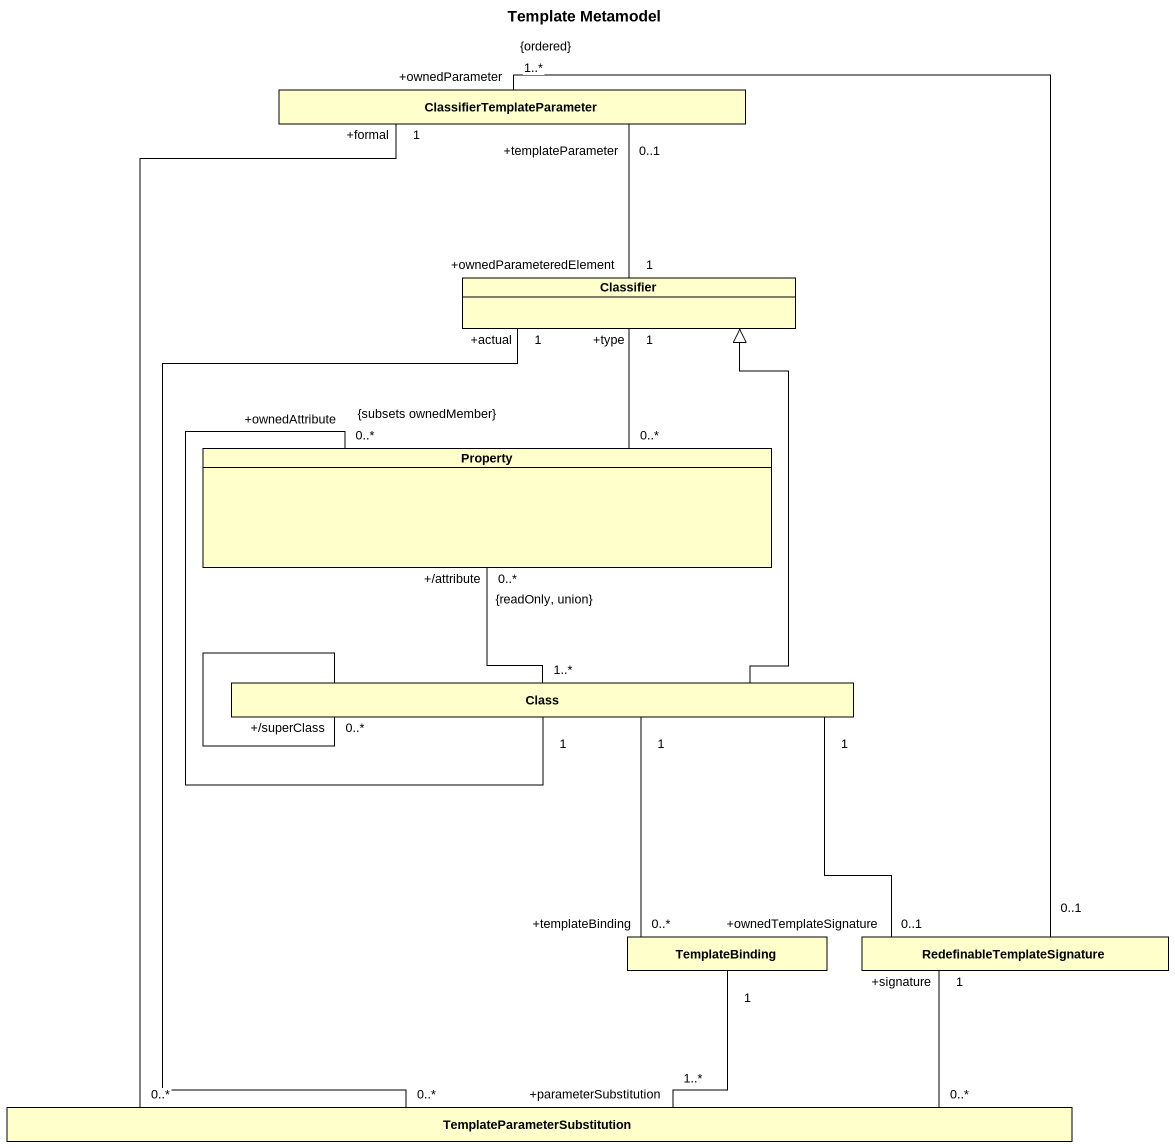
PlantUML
@startuml
title Template Metamodel
hide circle
hide empty members
class ClassifierTemplateParameter
class Classifier
class Property
class "Class" as Class_
class TemplateBinding
class RedefinableTemplateSignature
class "TemplateParameterSubstitution" as TemplateParameterSubstitutio
Classifier "+ownedParameteredElement\n1" -up- "+templateParameter\n0..1" ClassifierTemplateParameter
Property "0..*" -up- "+type\n1" Classifier
Class_ -up-|> Classifier
Class_ "1" -up- "+ownedAttribute\n0..*\n{subsets ownedMember}" Property
Class_ "1..*" -up- "+/attribute\n0..*\n{readOnly, union}" Property
Class_ -- "+/superClass\n0..*" Class_
Class_ "1" -- "+templateBinding\n0..*" TemplateBinding
Class_ "1" -right- "+ownedTemplateSignature\n0..1" RedefinableTemplateSignature
TemplateBinding "1" -- "+parameterSubstitution\n1..*" TemplateParameterSubstitutio
RedefinableTemplateSignature "0..1" -up- "+ownedParameter\n1..*\n{ordered}" ClassifierTemplateParameter
TemplateParameterSubstitutio "0..*" -up- "+formal\n1" ClassifierTemplateParameter
TemplateParameterSubstitutio "0..*" -up- "+actual\n1" Classifier
TemplateParameterSubstitutio "0..*" -right- "+signature\n1" RedefinableTemplateSignature
@enduml
